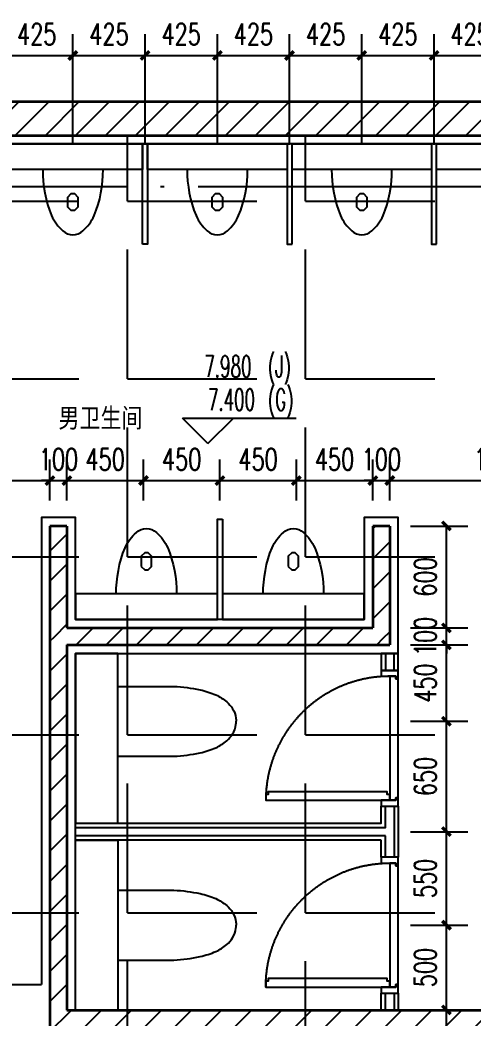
# Model space of a CAD drawing. Header units: millimetres. Extents: x 434053 to 1059003, y -2417481 to 936527.
# Drawn here: x 535707 to 538373, y -2122683 to -2116806 of the extents above; entities that cross this region are included whole.
import ezdxf

# ---------------------------------------------------------------- set-up
doc = ezdxf.new("R2010")
doc.units = ezdxf.units.MM
doc.header["$LTSCALE"] = 1000
doc.header["$MEASUREMENT"] = 0
doc.linetypes.add('DOTE', pattern=[2.42, 2, -0.2, 0.02, -0.2])
doc.linetypes.add('HIDDEN', pattern=[9.525, 6.35, -3.175])
doc.layers.get('Defpoints').update_dxf_attribs({"color": 6})
for name, color, linetype in [('A-ANNO-DIMS', 3, 'Continuous'), ('A-ANNO-ELEV', 3, 'Continuous'), ('A-AXIS', 16, 'DOTE'), ('A-WALL-PATT', 8, 'Continuous'), ('fur2023', 252, 'Continuous'), ('建筑-楼板开洞', 251, 'Continuous')]:
    doc.layers.add(name, color=color, linetype=linetype)
doc.layers.add('A-ANNO-TEXT', color=7, linetype='Continuous', lineweight=25)
doc.layers.add('A-WALL', color=5, linetype='Continuous', lineweight=35)
doc.styles.add('_TCH_DIM', font='SIMPLEX.shx', dxfattribs={"width": 0.8, "height": 3, "bigfont": 'GBCBIG.shx'})
doc.styles.add('_TCH_DIM_T3', font='SIMPLEX', dxfattribs={"width": 0.705882, "bigfont": 'GBCBIG'})
doc.styles.add('TITXV', font='', dxfattribs={"width": 0.8})
doc.styles.get('TITXV').set_extended_font_data('SimSun')
doc.dimstyles.new('_TCH_ARCH&&50', dxfattribs={"dimtxt": 127.5, "dimasz": 50, "dimexe": 125, "dimexo": 150, "dimgap": 61.25, "dimtad": 1, "dimdec": 0, "dimzin": 0, "dimdsep": 46, "dimtxsty": '_TCH_DIM_T3', "dimblk": 'ARCHTICK', "dimcen": 0.09, "dimclrt": 7, "dimazin": 2, "dimtfac": 1, "dimtdec": 0, "dimtix": 1, "dimtmove": 2, "dimatfit": 3, "dimfxl": 1, "dimtolj": 1, "dimtzin": 0, "dimarcsym": 0})
pattern_1 = [(45, (-1713816.56, -1462893.01), (-88.388383, 88.388383), [])]

# ---------------------------------------------------------------- blocks, each defined once
blk = doc.blocks.new('dgsdgadffA$C0C2312E7')
blk.add_lwpolyline([(177.5, 0, 0.098836), (125.5, 272.2, 0.0609), (125.5, 272.2, 0.102065), (59, 362.4, 0.185058), (0, 385, 0.185058), (-59, 362.4, 0.102065), (-125.5, 272.2, 0.0609), (-125.5, 272.2, 0.098836), (-177.5, 0)], format="xyb", close=True)
blk.add_lwpolyline([(30, 162.5), (10, 142.5), (-10, 142.5), (-30, 162.5), (-30, 222.5), (-10, 242.5), (10, 242.5), (30, 222.5)], close=True)
blk = doc.blocks.new('dgsdgadffCES9786-2')
for p, q in [((0, 205.7), (0, -205.7)), ((0, 205.7), (328.7, 205.7)), ((0, -205.7), (328.7, -205.7))]:
    blk.add_line(p, q)
for points in [[(328.7, 205.7, -0.036975), (483.7, 185.8, -0.031573), (576.5, 155.9, -0.063048), (640.8, 114.5, -0.079558), (674.9, 74.1, -0.085202), (694.7, 19, -0.029079), (695, 0, -0.420896)], [(328.7, -205.7, 0.036975), (483.7, -185.8, 0.031573), (576.5, -155.9, 0.063048), (640.8, -114.5, 0.079558), (674.9, -74.1, 0.085202), (694.7, -19, 0.029079), (695, 0, 0.420896)]]:
    blk.add_lwpolyline(points, format="xyb")
blk = doc.blocks.new('*U310')
for points in [[(35, 50), (70, 50), (70, 65), (85, 65), (85, 765), (70, 765), (70, 780), (35, 780)], [(0, 0), (50, 0), (50, 15), (35, 15), (35, 50), (35, 50), (35, 100), (0, 100)], [(750, 0), (800, 0), (800, 100), (790, 100), (765, 100), (765, 50), (765, 50), (765, 15), (750, 15)]]:
    blk.add_lwpolyline(points, close=True)
at = {"linetype": 'HIDDEN'}
blk.add_lwpolyline([(35, 50), (35, 15), (50, 15), (50, 0), (750, 0), (750, 15), (765, 15), (765, 50)], close=True, dxfattribs=at)
blk.add_arc((35, 50), 730, 0, 90, dxfattribs=at)
blk = doc.blocks.new('*U311')
for points in [[(-35, 50), (-70, 50), (-70, 65), (-85, 65), (-85, 765), (-70, 765), (-70, 780), (-35, 780)], [(-750, 0), (-800, 0), (-800, 100), (-790, 100), (-765, 100), (-765, 50), (-765, 50), (-765, 15), (-750, 15)], [(0, 0), (-50, 0), (-50, 15), (-35, 15), (-35, 50), (-35, 50), (-35, 100), (0, 100)]]:
    blk.add_lwpolyline(points, close=True)
at = {"linetype": 'HIDDEN'}
blk.add_lwpolyline([(-35, 50), (-35, 15), (-50, 15), (-50, 0), (-750, 0), (-750, 15), (-765, 15), (-765, 50)], close=True, dxfattribs=at)
blk.add_arc((-35, 50), 730, 90, 180, dxfattribs=at)
blk = doc.blocks.new('adfadfd')
at = {"layer": 'fur2023'}
blk.add_line((-4625.1, 19770), (-3425.1, 19770), dxfattribs=at)
for points in [[(-265.1, 24720), (-5615.1, 24720), (-5615.1, 23420), (-4625.1, 23420), (-4625.1, 23120), (-5615.1, 23120), (-5615.1, 20020), (-4625.1, 20020), (-4625.1, 19770)], [(-265.1, 24720), (-265.1, 23920), (1684.9, 23920), (1684.9, 21920), (74.9, 21920), (74.9, 22520), (-125.1, 22520), (-125.1, 21720), (1684.9, 21720), (1684.9, 19620), (-3225.1, 19620), (-3225.1, 21720), (-1325.1, 21720), (-1325.1, 22520), (-1525.1, 22520), (-1525.1, 21920), (-3225.1, 21920), (-3225.1, 22520), (-3425.1, 22520), (-3425.1, 19770)]]:
    blk.add_lwpolyline(points, dxfattribs=at)
for points in [[(-3650.1, 24720), (-2830.1, 24720), (-2830.1, 24570), (-3650.1, 24570)], [(-2830.1, 24130), (-2830.1, 24720), (-2800.1, 24720), (-2800.1, 24130)], [(-2800.1, 24720), (-1980.1, 24720), (-1980.1, 24570), (-2800.1, 24570)], [(-1950.1, 24130), (-1950.1, 24720), (-1980.1, 24720), (-1980.1, 24130)], [(-1950.1, 24720), (-1130.1, 24720), (-1130.1, 24570), (-1950.1, 24570)], [(-1100.1, 24130), (-1100.1, 24720), (-1130.1, 24720), (-1130.1, 24130)], [(-1100.1, 24720), (-265.1, 24720), (-265.1, 24570), (-1100.1, 24570)], [(-2360.1, 22510), (-2360.1, 21920), (-2390.1, 21920), (-2390.1, 22510)], [(-3225.1, 21920), (-2390.1, 21920), (-2390.1, 22070), (-3225.1, 22070)], [(-2360.1, 21920), (-1525.1, 21920), (-1525.1, 22070), (-2360.1, 22070)], [(-3225.1, 20720), (-2975.1, 20720), (-2975.1, 21720), (-3225.1, 21720)], [(-1325.1, 21720), (-1425.1, 21720), (-1425.1, 21620), (-1325.1, 21620)], [(-1350.1, 21720), (-1400.1, 21720), (-1400.1, 21620), (-1350.1, 21620)], [(-1400.1, 20645), (-3225.1, 20645), (-3225.1, 20695), (-1400.1, 20695), (-1400.1, 20820), (-1350.1, 20820), (-1350.1, 20520), (-1400.1, 20520)], [(-1425.1, 20620), (-3225.1, 20620), (-3225.1, 20720), (-1425.1, 20720), (-1425.1, 20820), (-1325.1, 20820), (-1325.1, 20520), (-1425.1, 20520)], [(-3225.1, 20620), (-2975.1, 20620), (-2975.1, 19620), (-3225.1, 19620)], [(-1325.1, 19620), (-1425.1, 19620), (-1425.1, 19720), (-1325.1, 19720)], [(-1350.1, 19620), (-1400.1, 19620), (-1400.1, 19720), (-1350.1, 19720)]]:
    blk.add_lwpolyline(points, close=True, dxfattribs=at)
for name, p, rotation in [('dgsdgadffA$C0C2312E7', (-3240.1, 24570), 180), ('dgsdgadffA$C0C2312E7', (-2390.1, 24570), 180), ('dgsdgadffA$C0C2312E7', (-1540.1, 24570), 180), ('*U310', (-1325.1, 20820), 90)]:
    blk.add_blockref(name, p, dxfattribs=dict(at, rotation=rotation))
at = {"layer": 'fur2023', "xscale": -1}
for p in [(-2807.6, 22070), (-1942.6, 22070)]:
    blk.add_blockref('dgsdgadffA$C0C2312E7', p, dxfattribs=at)
for name, p, rotation in [('dgsdgadffCES9786-2', (-2975.1, 21320), 180), ('*U311', (-1325.1, 19720), 90)]:
    blk.add_blockref(name, p, dxfattribs=dict(at, rotation=rotation))
at = {"layer": 'fur2023'}
blk.add_blockref('dgsdgadffCES9786-2', (-2975.1, 20120), dxfattribs=at)
blk = doc.blocks.new('adadgsfgh')
at = {"layer": 'A-AXIS'}
blk.add_line((-10429.1, 14856.3), (626, 14856.3), dxfattribs=at)
blk = doc.blocks.new('_ArchTick')
at = {"color": 0, "linetype": 'ByBlock', "const_width": 0.4}
blk.add_lwpolyline([(-0.5, -0.5), (0.5, 0.5)], dxfattribs=at)
blk = doc.blocks.new('*D731')
at = {"layer": 'A-ANNO-DIMS', "color": 0, "lineweight": -2, "transparency": 16777216}
for p, q in [((538005.5, -2119786.2), (538341.1, -2119786.2)), ((538216.1, -2120386.2), (538216.1, -2119786.2)), ((538005.5, -2120386.2), (538341.1, -2120386.2))]:
    blk.add_line(p, q, dxfattribs=at)
at = {"layer": 'Defpoints', "color": 0, "transparency": 16777216}
for p in [(537855.5, -2119786.2), (538216.1, -2119786.2), (537855.5, -2120386.2)]:
    blk.add_point(p, dxfattribs=at)
at = {"layer": 'A-ANNO-DIMS', "color": 0, "lineweight": -2, "transparency": 16777216, "xscale": 50, "yscale": 50, "zscale": 50}
for p, rotation in [((538216.1, -2119786.2), 90), ((538216.1, -2120386.2), 270)]:
    blk.add_blockref('_ArchTick', p, dxfattribs=dict(at, rotation=rotation))
at = {"layer": 'A-ANNO-DIMS', "color": 7, "transparency": 16777216, "insert": (538091.1, -2120086.2), "char_height": 127.5, "attachment_point": 5, "rotation": 90, "style": '_TCH_DIM_T3'}
blk.add_mtext('\\A1;600', dxfattribs=at)
blk = doc.blocks.new('*D732')
at = {"layer": 'A-ANNO-DIMS', "color": 0, "lineweight": -2, "transparency": 16777216}
for p, q in [((538216.1, -2120386.2), (538216.1, -2120336.2)), ((538005.5, -2120386.2), (538341.1, -2120386.2)), ((538216.1, -2120486.2), (538216.1, -2120386.2)), ((538005.5, -2120486.2), (538341.1, -2120486.2)), ((538216.1, -2120486.2), (538216.1, -2120536.2))]:
    blk.add_line(p, q, dxfattribs=at)
at = {"layer": 'Defpoints', "color": 0, "transparency": 16777216}
for p in [(537855.5, -2120386.2), (538216.1, -2120386.2), (537855.5, -2120486.2)]:
    blk.add_point(p, dxfattribs=at)
at = {"layer": 'A-ANNO-DIMS', "color": 0, "lineweight": -2, "transparency": 16777216, "xscale": 50, "yscale": 50, "zscale": 50}
for p, rotation in [((538216.1, -2120386.2), 270), ((538216.1, -2120486.2), 90)]:
    blk.add_blockref('_ArchTick', p, dxfattribs=dict(at, rotation=rotation))
at = {"layer": 'A-ANNO-DIMS', "color": 7, "transparency": 16777216, "insert": (538091.1, -2120436.2), "char_height": 127.5, "attachment_point": 5, "rotation": 90, "style": '_TCH_DIM_T3'}
blk.add_mtext('\\A1;100', dxfattribs=at)
blk = doc.blocks.new('*D733')
at = {"layer": 'A-ANNO-DIMS', "color": 0, "lineweight": -2, "transparency": 16777216}
for p, q in [((538005.5, -2120486.2), (538341.1, -2120486.2)), ((538216.1, -2120936.2), (538216.1, -2120486.2)), ((538005.5, -2120936.2), (538341.1, -2120936.2))]:
    blk.add_line(p, q, dxfattribs=at)
at = {"layer": 'Defpoints', "color": 0, "transparency": 16777216}
for p in [(537855.5, -2120486.2), (538216.1, -2120486.2), (537855.5, -2120936.2)]:
    blk.add_point(p, dxfattribs=at)
at = {"layer": 'A-ANNO-DIMS', "color": 0, "lineweight": -2, "transparency": 16777216, "xscale": 50, "yscale": 50, "zscale": 50}
for p, rotation in [((538216.1, -2120486.2), 90), ((538216.1, -2120936.2), 270)]:
    blk.add_blockref('_ArchTick', p, dxfattribs=dict(at, rotation=rotation))
at = {"layer": 'A-ANNO-DIMS', "color": 7, "transparency": 16777216, "insert": (538091.1, -2120711.2), "char_height": 127.5, "attachment_point": 5, "rotation": 90, "style": '_TCH_DIM_T3'}
blk.add_mtext('\\A1;450', dxfattribs=at)
blk = doc.blocks.new('*D734')
at = {"layer": 'A-ANNO-DIMS', "color": 0, "lineweight": -2, "transparency": 16777216}
for p, q in [((538005.5, -2120936.2), (538341.1, -2120936.2)), ((538216.1, -2121586.2), (538216.1, -2120936.2)), ((538005.5, -2121586.2), (538341.1, -2121586.2))]:
    blk.add_line(p, q, dxfattribs=at)
at = {"layer": 'Defpoints', "color": 0, "transparency": 16777216}
for p in [(537855.5, -2120936.2), (538216.1, -2120936.2), (537855.5, -2121586.2)]:
    blk.add_point(p, dxfattribs=at)
at = {"layer": 'A-ANNO-DIMS', "color": 0, "lineweight": -2, "transparency": 16777216, "xscale": 50, "yscale": 50, "zscale": 50}
for p, rotation in [((538216.1, -2120936.2), 90), ((538216.1, -2121586.2), 270)]:
    blk.add_blockref('_ArchTick', p, dxfattribs=dict(at, rotation=rotation))
at = {"layer": 'A-ANNO-DIMS', "color": 7, "transparency": 16777216, "insert": (538091.1, -2121261.2), "char_height": 127.5, "attachment_point": 5, "rotation": 90, "style": '_TCH_DIM_T3'}
blk.add_mtext('\\A1;650', dxfattribs=at)
blk = doc.blocks.new('*D735')
at = {"layer": 'A-ANNO-DIMS', "color": 0, "lineweight": -2, "transparency": 16777216}
for p, q in [((538005.5, -2121586.2), (538341.1, -2121586.2)), ((538216.1, -2122136.2), (538216.1, -2121586.2)), ((538005.5, -2122136.2), (538341.1, -2122136.2))]:
    blk.add_line(p, q, dxfattribs=at)
at = {"layer": 'Defpoints', "color": 0, "transparency": 16777216}
for p in [(537855.5, -2121586.2), (538216.1, -2121586.2), (537855.5, -2122136.2)]:
    blk.add_point(p, dxfattribs=at)
at = {"layer": 'A-ANNO-DIMS', "color": 0, "lineweight": -2, "transparency": 16777216, "xscale": 50, "yscale": 50, "zscale": 50}
for p, rotation in [((538216.1, -2121586.2), 90), ((538216.1, -2122136.2), 270)]:
    blk.add_blockref('_ArchTick', p, dxfattribs=dict(at, rotation=rotation))
at = {"layer": 'A-ANNO-DIMS', "color": 7, "transparency": 16777216, "insert": (538091.1, -2121861.2), "char_height": 127.5, "attachment_point": 5, "rotation": 90, "style": '_TCH_DIM_T3'}
blk.add_mtext('\\A1;550', dxfattribs=at)
blk = doc.blocks.new('*D736')
at = {"layer": 'A-ANNO-DIMS', "color": 0, "lineweight": -2, "transparency": 16777216}
for p, q in [((538005.5, -2122136.2), (538341.1, -2122136.2)), ((538216.1, -2122636.2), (538216.1, -2122136.2)), ((538005.5, -2122636.2), (538341.1, -2122636.2))]:
    blk.add_line(p, q, dxfattribs=at)
at = {"layer": 'Defpoints', "color": 0, "transparency": 16777216}
for p in [(537855.5, -2122136.2), (538216.1, -2122136.2), (537855.5, -2122636.2)]:
    blk.add_point(p, dxfattribs=at)
at = {"layer": 'A-ANNO-DIMS', "color": 0, "lineweight": -2, "transparency": 16777216, "xscale": 50, "yscale": 50, "zscale": 50}
for p, rotation in [((538216.1, -2122136.2), 90), ((538216.1, -2122636.2), 270)]:
    blk.add_blockref('_ArchTick', p, dxfattribs=dict(at, rotation=rotation))
at = {"layer": 'A-ANNO-DIMS', "color": 7, "transparency": 16777216, "insert": (538091.1, -2122386.2), "char_height": 127.5, "attachment_point": 5, "rotation": 90, "style": '_TCH_DIM_T3'}
blk.add_mtext('\\A1;500', dxfattribs=at)
blk = doc.blocks.new('*D737')
at = {"layer": 'A-ANNO-DIMS', "color": 0, "lineweight": -2, "transparency": 16777216}
for p, q in [((538005.5, -2122636.2), (538341.1, -2122636.2)), ((538216.1, -2123736.2), (538216.1, -2122636.2)), ((538005.5, -2123736.2), (538341.1, -2123736.2))]:
    blk.add_line(p, q, dxfattribs=at)
at = {"layer": 'Defpoints', "color": 0, "transparency": 16777216}
for p in [(537855.5, -2122636.2), (538216.1, -2122636.2), (537855.5, -2123736.2)]:
    blk.add_point(p, dxfattribs=at)
at = {"layer": 'A-ANNO-DIMS', "color": 0, "lineweight": -2, "transparency": 16777216, "xscale": 50, "yscale": 50, "zscale": 50}
for p, rotation in [((538216.1, -2122636.2), 90), ((538216.1, -2123736.2), 270)]:
    blk.add_blockref('_ArchTick', p, dxfattribs=dict(at, rotation=rotation))
at = {"layer": 'A-ANNO-DIMS', "color": 7, "transparency": 16777216, "insert": (538091.1, -2123186.2), "char_height": 127.5, "attachment_point": 5, "rotation": 90, "style": '_TCH_DIM_T3'}
blk.add_mtext('\\A1;1100', dxfattribs=at)
blk = doc.blocks.new('*D769')
at = {"layer": 'A-ANNO-DIMS', "color": 0, "lineweight": -2, "transparency": 16777216}
for p, q in [((534582.9, -2119636.2), (534582.9, -2119393.5)), ((535882.9, -2119636.2), (535882.9, -2119393.5)), ((534582.9, -2119518.5), (535882.9, -2119518.5))]:
    blk.add_line(p, q, dxfattribs=at)
at = {"layer": 'Defpoints', "color": 0, "transparency": 16777216}
for p in [(535882.9, -2119518.5), (534582.9, -2119786.2), (535882.9, -2119786.2)]:
    blk.add_point(p, dxfattribs=at)
at = {"layer": 'A-ANNO-DIMS', "color": 0, "lineweight": -2, "transparency": 16777216, "xscale": 50, "yscale": 50, "zscale": 50, "rotation": 180}
blk.add_blockref('_ArchTick', (534582.9, -2119518.5), dxfattribs=at)
at = {"layer": 'A-ANNO-DIMS', "color": 0, "lineweight": -2, "transparency": 16777216, "xscale": 50, "yscale": 50, "zscale": 50}
blk.add_blockref('_ArchTick', (535882.9, -2119518.5), dxfattribs=at)
at = {"layer": 'A-ANNO-DIMS', "color": 7, "transparency": 16777216, "insert": (535232.9, -2119393.5), "char_height": 127.5, "attachment_point": 5, "style": '_TCH_DIM_T3'}
blk.add_mtext('\\A1;1300', dxfattribs=at)
blk = doc.blocks.new('*D770')
at = {"layer": 'A-ANNO-DIMS', "color": 0, "lineweight": -2, "transparency": 16777216}
for p, q in [((535882.9, -2119636.2), (535882.9, -2119393.5)), ((535982.9, -2119636.2), (535982.9, -2119393.5)), ((535882.9, -2119518.5), (535832.9, -2119518.5)), ((535882.9, -2119518.5), (535982.9, -2119518.5)), ((535982.9, -2119518.5), (536032.9, -2119518.5))]:
    blk.add_line(p, q, dxfattribs=at)
at = {"layer": 'Defpoints', "color": 0, "transparency": 16777216}
for p in [(535982.9, -2119518.5), (535882.9, -2119786.2), (535982.9, -2119786.2)]:
    blk.add_point(p, dxfattribs=at)
at = {"layer": 'A-ANNO-DIMS', "color": 0, "lineweight": -2, "transparency": 16777216, "xscale": 50, "yscale": 50, "zscale": 50}
blk.add_blockref('_ArchTick', (535882.9, -2119518.5), dxfattribs=at)
at = {"layer": 'A-ANNO-DIMS', "color": 0, "lineweight": -2, "transparency": 16777216, "xscale": 50, "yscale": 50, "zscale": 50, "rotation": 180}
blk.add_blockref('_ArchTick', (535982.9, -2119518.5), dxfattribs=at)
at = {"layer": 'A-ANNO-DIMS', "color": 7, "transparency": 16777216, "insert": (535932.9, -2119393.5), "char_height": 127.5, "attachment_point": 5, "style": '_TCH_DIM_T3'}
blk.add_mtext('\\A1;100', dxfattribs=at)
blk = doc.blocks.new('*D771')
at = {"layer": 'A-ANNO-DIMS', "color": 0, "lineweight": -2, "transparency": 16777216}
for p, q in [((535982.9, -2119636.2), (535982.9, -2119393.5)), ((536432.9, -2119636.2), (536432.9, -2119393.5)), ((535982.9, -2119518.5), (536432.9, -2119518.5))]:
    blk.add_line(p, q, dxfattribs=at)
at = {"layer": 'Defpoints', "color": 0, "transparency": 16777216}
for p in [(536432.9, -2119518.5), (535982.9, -2119786.2), (536432.9, -2119786.2)]:
    blk.add_point(p, dxfattribs=at)
at = {"layer": 'A-ANNO-DIMS', "color": 0, "lineweight": -2, "transparency": 16777216, "xscale": 50, "yscale": 50, "zscale": 50, "rotation": 180}
blk.add_blockref('_ArchTick', (535982.9, -2119518.5), dxfattribs=at)
at = {"layer": 'A-ANNO-DIMS', "color": 0, "lineweight": -2, "transparency": 16777216, "xscale": 50, "yscale": 50, "zscale": 50}
blk.add_blockref('_ArchTick', (536432.9, -2119518.5), dxfattribs=at)
at = {"layer": 'A-ANNO-DIMS', "color": 7, "transparency": 16777216, "insert": (536207.9, -2119393.5), "char_height": 127.5, "attachment_point": 5, "style": '_TCH_DIM_T3'}
blk.add_mtext('\\A1;450', dxfattribs=at)
blk = doc.blocks.new('*D772')
at = {"layer": 'A-ANNO-DIMS', "color": 0, "lineweight": -2, "transparency": 16777216}
for p, q in [((536432.9, -2119636.2), (536432.9, -2119393.5)), ((536882.9, -2119636.2), (536882.9, -2119393.5)), ((536432.9, -2119518.5), (536882.9, -2119518.5))]:
    blk.add_line(p, q, dxfattribs=at)
at = {"layer": 'Defpoints', "color": 0, "transparency": 16777216}
for p in [(536882.9, -2119518.5), (536432.9, -2119786.2), (536882.9, -2119786.2)]:
    blk.add_point(p, dxfattribs=at)
at = {"layer": 'A-ANNO-DIMS', "color": 0, "lineweight": -2, "transparency": 16777216, "xscale": 50, "yscale": 50, "zscale": 50, "rotation": 180}
blk.add_blockref('_ArchTick', (536432.9, -2119518.5), dxfattribs=at)
at = {"layer": 'A-ANNO-DIMS', "color": 0, "lineweight": -2, "transparency": 16777216, "xscale": 50, "yscale": 50, "zscale": 50}
blk.add_blockref('_ArchTick', (536882.9, -2119518.5), dxfattribs=at)
at = {"layer": 'A-ANNO-DIMS', "color": 7, "transparency": 16777216, "insert": (536657.9, -2119393.5), "char_height": 127.5, "attachment_point": 5, "style": '_TCH_DIM_T3'}
blk.add_mtext('\\A1;450', dxfattribs=at)
blk = doc.blocks.new('*D773')
at = {"layer": 'A-ANNO-DIMS', "color": 0, "lineweight": -2, "transparency": 16777216}
for p, q in [((536882.9, -2119636.2), (536882.9, -2119393.5)), ((537332.9, -2119636.2), (537332.9, -2119393.5)), ((536882.9, -2119518.5), (537332.9, -2119518.5))]:
    blk.add_line(p, q, dxfattribs=at)
at = {"layer": 'Defpoints', "color": 0, "transparency": 16777216}
for p in [(537332.9, -2119518.5), (536882.9, -2119786.2), (537332.9, -2119786.2)]:
    blk.add_point(p, dxfattribs=at)
at = {"layer": 'A-ANNO-DIMS', "color": 0, "lineweight": -2, "transparency": 16777216, "xscale": 50, "yscale": 50, "zscale": 50, "rotation": 180}
blk.add_blockref('_ArchTick', (536882.9, -2119518.5), dxfattribs=at)
at = {"layer": 'A-ANNO-DIMS', "color": 0, "lineweight": -2, "transparency": 16777216, "xscale": 50, "yscale": 50, "zscale": 50}
blk.add_blockref('_ArchTick', (537332.9, -2119518.5), dxfattribs=at)
at = {"layer": 'A-ANNO-DIMS', "color": 7, "transparency": 16777216, "insert": (537107.9, -2119393.5), "char_height": 127.5, "attachment_point": 5, "style": '_TCH_DIM_T3'}
blk.add_mtext('\\A1;450', dxfattribs=at)
blk = doc.blocks.new('*D774')
at = {"layer": 'A-ANNO-DIMS', "color": 0, "lineweight": -2, "transparency": 16777216}
for p, q in [((537332.9, -2119636.2), (537332.9, -2119393.5)), ((537782.9, -2119636.2), (537782.9, -2119393.5)), ((537332.9, -2119518.5), (537782.9, -2119518.5))]:
    blk.add_line(p, q, dxfattribs=at)
at = {"layer": 'Defpoints', "color": 0, "transparency": 16777216}
for p in [(537782.9, -2119518.5), (537332.9, -2119786.2), (537782.9, -2119786.2)]:
    blk.add_point(p, dxfattribs=at)
at = {"layer": 'A-ANNO-DIMS', "color": 0, "lineweight": -2, "transparency": 16777216, "xscale": 50, "yscale": 50, "zscale": 50, "rotation": 180}
blk.add_blockref('_ArchTick', (537332.9, -2119518.5), dxfattribs=at)
at = {"layer": 'A-ANNO-DIMS', "color": 0, "lineweight": -2, "transparency": 16777216, "xscale": 50, "yscale": 50, "zscale": 50}
blk.add_blockref('_ArchTick', (537782.9, -2119518.5), dxfattribs=at)
at = {"layer": 'A-ANNO-DIMS', "color": 7, "transparency": 16777216, "insert": (537557.9, -2119393.5), "char_height": 127.5, "attachment_point": 5, "style": '_TCH_DIM_T3'}
blk.add_mtext('\\A1;450', dxfattribs=at)
blk = doc.blocks.new('*D775')
at = {"layer": 'A-ANNO-DIMS', "color": 0, "lineweight": -2, "transparency": 16777216}
for p, q in [((537782.9, -2119636.2), (537782.9, -2119393.5)), ((537882.9, -2119636.2), (537882.9, -2119393.5)), ((537782.9, -2119518.5), (537732.9, -2119518.5)), ((537782.9, -2119518.5), (537882.9, -2119518.5)), ((537882.9, -2119518.5), (537932.9, -2119518.5))]:
    blk.add_line(p, q, dxfattribs=at)
at = {"layer": 'Defpoints', "color": 0, "transparency": 16777216}
for p in [(537882.9, -2119518.5), (537782.9, -2119786.2), (537882.9, -2119786.2)]:
    blk.add_point(p, dxfattribs=at)
at = {"layer": 'A-ANNO-DIMS', "color": 0, "lineweight": -2, "transparency": 16777216, "xscale": 50, "yscale": 50, "zscale": 50}
blk.add_blockref('_ArchTick', (537782.9, -2119518.5), dxfattribs=at)
at = {"layer": 'A-ANNO-DIMS', "color": 0, "lineweight": -2, "transparency": 16777216, "xscale": 50, "yscale": 50, "zscale": 50, "rotation": 180}
blk.add_blockref('_ArchTick', (537882.9, -2119518.5), dxfattribs=at)
at = {"layer": 'A-ANNO-DIMS', "color": 7, "transparency": 16777216, "insert": (537832.9, -2119393.5), "char_height": 127.5, "attachment_point": 5, "style": '_TCH_DIM_T3'}
blk.add_mtext('\\A1;100', dxfattribs=at)
blk = doc.blocks.new('*D776')
at = {"layer": 'A-ANNO-DIMS', "color": 0, "lineweight": -2, "transparency": 16777216}
for p, q in [((537882.9, -2119636.2), (537882.9, -2119393.5)), ((539182.9, -2119636.2), (539182.9, -2119393.5)), ((537882.9, -2119518.5), (539182.9, -2119518.5))]:
    blk.add_line(p, q, dxfattribs=at)
at = {"layer": 'Defpoints', "color": 0, "transparency": 16777216}
for p in [(539182.9, -2119518.5), (537882.9, -2119786.2), (539182.9, -2119786.2)]:
    blk.add_point(p, dxfattribs=at)
at = {"layer": 'A-ANNO-DIMS', "color": 0, "lineweight": -2, "transparency": 16777216, "xscale": 50, "yscale": 50, "zscale": 50, "rotation": 180}
blk.add_blockref('_ArchTick', (537882.9, -2119518.5), dxfattribs=at)
at = {"layer": 'A-ANNO-DIMS', "color": 0, "lineweight": -2, "transparency": 16777216, "xscale": 50, "yscale": 50, "zscale": 50}
blk.add_blockref('_ArchTick', (539182.9, -2119518.5), dxfattribs=at)
at = {"layer": 'A-ANNO-DIMS', "color": 7, "transparency": 16777216, "insert": (538532.9, -2119393.5), "char_height": 127.5, "attachment_point": 5, "style": '_TCH_DIM_T3'}
blk.add_mtext('\\A1;1300', dxfattribs=at)
blk = doc.blocks.new('*D805')
at = {"layer": 'A-ANNO-DIMS', "color": 0, "lineweight": -2, "transparency": 16777216}
for p, q in [((538142.9, -2117540.7), (538142.9, -2116889.8)), ((538567.9, -2117540.7), (538567.9, -2116889.8)), ((538142.9, -2117014.8), (538567.9, -2117014.8))]:
    blk.add_line(p, q, dxfattribs=at)
at = {"layer": 'Defpoints', "color": 0, "transparency": 16777216}
for p in [(538567.9, -2117014.8), (538142.9, -2117690.7), (538567.9, -2117690.7)]:
    blk.add_point(p, dxfattribs=at)
at = {"layer": 'A-ANNO-DIMS', "color": 0, "lineweight": -2, "transparency": 16777216, "xscale": 50, "yscale": 50, "zscale": 50, "rotation": 180}
blk.add_blockref('_ArchTick', (538142.9, -2117014.8), dxfattribs=at)
at = {"layer": 'A-ANNO-DIMS', "color": 0, "lineweight": -2, "transparency": 16777216, "xscale": 50, "yscale": 50, "zscale": 50}
blk.add_blockref('_ArchTick', (538567.9, -2117014.8), dxfattribs=at)
at = {"layer": 'A-ANNO-DIMS', "color": 7, "transparency": 16777216, "insert": (538355.4, -2116889.8), "char_height": 127.5, "attachment_point": 5, "style": '_TCH_DIM_T3'}
blk.add_mtext('\\A1;425', dxfattribs=at)
blk = doc.blocks.new('*D806')
at = {"layer": 'A-ANNO-DIMS', "color": 0, "lineweight": -2, "transparency": 16777216}
for p, q in [((537717.9, -2117540.7), (537717.9, -2116889.8)), ((538142.9, -2117540.7), (538142.9, -2116889.8)), ((537717.9, -2117014.8), (538142.9, -2117014.8))]:
    blk.add_line(p, q, dxfattribs=at)
at = {"layer": 'Defpoints', "color": 0, "transparency": 16777216}
for p in [(538142.9, -2117014.8), (537717.9, -2117690.7), (538142.9, -2117690.7)]:
    blk.add_point(p, dxfattribs=at)
at = {"layer": 'A-ANNO-DIMS', "color": 0, "lineweight": -2, "transparency": 16777216, "xscale": 50, "yscale": 50, "zscale": 50, "rotation": 180}
blk.add_blockref('_ArchTick', (537717.9, -2117014.8), dxfattribs=at)
at = {"layer": 'A-ANNO-DIMS', "color": 0, "lineweight": -2, "transparency": 16777216, "xscale": 50, "yscale": 50, "zscale": 50}
blk.add_blockref('_ArchTick', (538142.9, -2117014.8), dxfattribs=at)
at = {"layer": 'A-ANNO-DIMS', "color": 7, "transparency": 16777216, "insert": (537930.4, -2116889.8), "char_height": 127.5, "attachment_point": 5, "style": '_TCH_DIM_T3'}
blk.add_mtext('\\A1;425', dxfattribs=at)
blk = doc.blocks.new('*D807')
at = {"layer": 'A-ANNO-DIMS', "color": 0, "lineweight": -2, "transparency": 16777216}
for p, q in [((537292.9, -2117540.7), (537292.9, -2116889.8)), ((537717.9, -2117540.7), (537717.9, -2116889.8)), ((537292.9, -2117014.8), (537717.9, -2117014.8))]:
    blk.add_line(p, q, dxfattribs=at)
at = {"layer": 'Defpoints', "color": 0, "transparency": 16777216}
for p in [(537717.9, -2117014.8), (537292.9, -2117690.7), (537717.9, -2117690.7)]:
    blk.add_point(p, dxfattribs=at)
at = {"layer": 'A-ANNO-DIMS', "color": 0, "lineweight": -2, "transparency": 16777216, "xscale": 50, "yscale": 50, "zscale": 50, "rotation": 180}
blk.add_blockref('_ArchTick', (537292.9, -2117014.8), dxfattribs=at)
at = {"layer": 'A-ANNO-DIMS', "color": 0, "lineweight": -2, "transparency": 16777216, "xscale": 50, "yscale": 50, "zscale": 50}
blk.add_blockref('_ArchTick', (537717.9, -2117014.8), dxfattribs=at)
at = {"layer": 'A-ANNO-DIMS', "color": 7, "transparency": 16777216, "insert": (537505.4, -2116889.8), "char_height": 127.5, "attachment_point": 5, "style": '_TCH_DIM_T3'}
blk.add_mtext('\\A1;425', dxfattribs=at)
blk = doc.blocks.new('*D808')
at = {"layer": 'A-ANNO-DIMS', "color": 0, "lineweight": -2, "transparency": 16777216}
for p, q in [((536867.9, -2117540.7), (536867.9, -2116889.8)), ((537292.9, -2117540.7), (537292.9, -2116889.8)), ((536867.9, -2117014.8), (537292.9, -2117014.8))]:
    blk.add_line(p, q, dxfattribs=at)
at = {"layer": 'Defpoints', "color": 0, "transparency": 16777216}
for p in [(537292.9, -2117014.8), (536867.9, -2117690.7), (537292.9, -2117690.7)]:
    blk.add_point(p, dxfattribs=at)
at = {"layer": 'A-ANNO-DIMS', "color": 0, "lineweight": -2, "transparency": 16777216, "xscale": 50, "yscale": 50, "zscale": 50, "rotation": 180}
blk.add_blockref('_ArchTick', (536867.9, -2117014.8), dxfattribs=at)
at = {"layer": 'A-ANNO-DIMS', "color": 0, "lineweight": -2, "transparency": 16777216, "xscale": 50, "yscale": 50, "zscale": 50}
blk.add_blockref('_ArchTick', (537292.9, -2117014.8), dxfattribs=at)
at = {"layer": 'A-ANNO-DIMS', "color": 7, "transparency": 16777216, "insert": (537080.4, -2116889.8), "char_height": 127.5, "attachment_point": 5, "style": '_TCH_DIM_T3'}
blk.add_mtext('\\A1;425', dxfattribs=at)
blk = doc.blocks.new('*D809')
at = {"layer": 'A-ANNO-DIMS', "color": 0, "lineweight": -2, "transparency": 16777216}
for p, q in [((536442.9, -2117540.7), (536442.9, -2116889.8)), ((536867.9, -2117540.7), (536867.9, -2116889.8)), ((536442.9, -2117014.8), (536867.9, -2117014.8))]:
    blk.add_line(p, q, dxfattribs=at)
at = {"layer": 'Defpoints', "color": 0, "transparency": 16777216}
for p in [(536867.9, -2117014.8), (536442.9, -2117690.7), (536867.9, -2117690.7)]:
    blk.add_point(p, dxfattribs=at)
at = {"layer": 'A-ANNO-DIMS', "color": 0, "lineweight": -2, "transparency": 16777216, "xscale": 50, "yscale": 50, "zscale": 50, "rotation": 180}
blk.add_blockref('_ArchTick', (536442.9, -2117014.8), dxfattribs=at)
at = {"layer": 'A-ANNO-DIMS', "color": 0, "lineweight": -2, "transparency": 16777216, "xscale": 50, "yscale": 50, "zscale": 50}
blk.add_blockref('_ArchTick', (536867.9, -2117014.8), dxfattribs=at)
at = {"layer": 'A-ANNO-DIMS', "color": 7, "transparency": 16777216, "insert": (536655.4, -2116889.8), "char_height": 127.5, "attachment_point": 5, "style": '_TCH_DIM_T3'}
blk.add_mtext('\\A1;425', dxfattribs=at)
blk = doc.blocks.new('*D810')
at = {"layer": 'A-ANNO-DIMS', "color": 0, "lineweight": -2, "transparency": 16777216}
for p, q in [((536017.9, -2117540.7), (536017.9, -2116889.8)), ((536442.9, -2117540.7), (536442.9, -2116889.8)), ((536017.9, -2117014.8), (536442.9, -2117014.8))]:
    blk.add_line(p, q, dxfattribs=at)
at = {"layer": 'Defpoints', "color": 0, "transparency": 16777216}
for p in [(536442.9, -2117014.8), (536017.9, -2117690.7), (536442.9, -2117690.7)]:
    blk.add_point(p, dxfattribs=at)
at = {"layer": 'A-ANNO-DIMS', "color": 0, "lineweight": -2, "transparency": 16777216, "xscale": 50, "yscale": 50, "zscale": 50, "rotation": 180}
blk.add_blockref('_ArchTick', (536017.9, -2117014.8), dxfattribs=at)
at = {"layer": 'A-ANNO-DIMS', "color": 0, "lineweight": -2, "transparency": 16777216, "xscale": 50, "yscale": 50, "zscale": 50}
blk.add_blockref('_ArchTick', (536442.9, -2117014.8), dxfattribs=at)
at = {"layer": 'A-ANNO-DIMS', "color": 7, "transparency": 16777216, "insert": (536230.4, -2116889.8), "char_height": 127.5, "attachment_point": 5, "style": '_TCH_DIM_T3'}
blk.add_mtext('\\A1;425', dxfattribs=at)
blk = doc.blocks.new('*D811')
at = {"layer": 'A-ANNO-DIMS', "color": 0, "lineweight": -2, "transparency": 16777216}
for p, q in [((535592.9, -2117540.7), (535592.9, -2116889.8)), ((536017.9, -2117540.7), (536017.9, -2116889.8)), ((535592.9, -2117014.8), (536017.9, -2117014.8))]:
    blk.add_line(p, q, dxfattribs=at)
at = {"layer": 'Defpoints', "color": 0, "transparency": 16777216}
for p in [(536017.9, -2117014.8), (535592.9, -2117690.7), (536017.9, -2117690.7)]:
    blk.add_point(p, dxfattribs=at)
at = {"layer": 'A-ANNO-DIMS', "color": 0, "lineweight": -2, "transparency": 16777216, "xscale": 50, "yscale": 50, "zscale": 50, "rotation": 180}
blk.add_blockref('_ArchTick', (535592.9, -2117014.8), dxfattribs=at)
at = {"layer": 'A-ANNO-DIMS', "color": 0, "lineweight": -2, "transparency": 16777216, "xscale": 50, "yscale": 50, "zscale": 50}
blk.add_blockref('_ArchTick', (536017.9, -2117014.8), dxfattribs=at)
at = {"layer": 'A-ANNO-DIMS', "color": 7, "transparency": 16777216, "insert": (535805.4, -2116889.8), "char_height": 127.5, "attachment_point": 5, "style": '_TCH_DIM_T3'}
blk.add_mtext('\\A1;425', dxfattribs=at)

msp = doc.modelspace()

# ---------------------------------------------------------------- hatches: boundary and pattern name
at = {"layer": 'A-WALL-PATT'}
h = msp.add_hatch(dxfattribs=at)
h.set_pattern_fill('普通砖', color=256, scale=50, style=0)
h.set_pattern_definition(pattern_1)
h.paths.add_polyline_path([(539292.9, -2117486.2), (539292.9, -2117286.2), (533592.9, -2117286.2), (533526.2, -2117386.2), (533592.9, -2117486.2)])
at = {"layer": '建筑-楼板开洞'}
h = msp.add_hatch(dxfattribs=at)
h.set_pattern_fill('ANGLE', color=256, scale=300)
h.set_pattern_definition([(0, (-12063903.9, -1756399.4), (0, 1047.75), [762, -285.75]), (90, (-12063903.9, -1756399.4), (-1047.75, 6e-14), [762, -285.75])])
h.paths.add_polyline_path([(540892.9, -2117486.2), (533592.9, -2117486.2), (533592.9, -2130686.2), (540892.9, -2130686.2)])

# ---------------------------------------------------------------- linework, layer by layer
at = {"layer": 'A-WALL'}
for p, q in [((533592.9, -2117286.2), (539292.9, -2117286.2)), ((533592.9, -2117486.2), (539292.9, -2117486.2))]:
    msp.add_line(p, q, dxfattribs=at)
at = {"layer": '建筑-楼板开洞'}
msp.add_lwpolyline([(540892.9, -2117486.2), (533592.9, -2117486.2), (533592.9, -2130686.2), (540892.9, -2130686.2)], close=True, dxfattribs=at)

# ---------------------------------------------------------------- next in the draw order: block references
at = {"layer": 'fur2023'}
msp.add_blockref('adfadfd', (539258, -2142256.2), dxfattribs=at)

# ---------------------------------------------------------------- next in the draw order: hatches: boundary and pattern name
at = {"layer": 'A-WALL-PATT'}
h = msp.add_hatch(dxfattribs=at)
h.set_pattern_fill('普通砖', color=256, scale=50, style=0)
h.set_pattern_definition(pattern_1)
h.paths.add_polyline_path([(535882.9, -2119786.2), (535882.9, -2120436.2), (535949.5, -2120436.2), (535982.9, -2120386.2), (535982.9, -2119786.2)])
h = msp.add_hatch(dxfattribs=at)
h.set_pattern_fill('普通砖', color=256, scale=50, style=0)
h.set_pattern_definition(pattern_1)
h.paths.add_polyline_path([(537782.9, -2119786.2), (537782.9, -2120386.2), (537882.9, -2120486.2), (537882.9, -2119786.2)])
h = msp.add_hatch(dxfattribs=at)
h.set_pattern_fill('普通砖', color=256, scale=50, style=0)
h.set_pattern_definition(pattern_1)
h.paths.add_polyline_path([(535949.5, -2120436.2), (535982.9, -2120486.2), (537882.9, -2120486.2), (537782.9, -2120386.2), (535982.9, -2120386.2)])
h = msp.add_hatch(dxfattribs=at)
h.set_pattern_fill('普通砖', color=256, scale=50, style=0)
h.set_pattern_definition(pattern_1)
h.paths.add_polyline_path([(535949.5, -2120436.2), (535882.9, -2120436.2), (535882.9, -2122736.2), (535949.5, -2122736.2), (535982.9, -2122636.2), (535982.9, -2120486.2)])
h = msp.add_hatch(dxfattribs=at)
h.set_pattern_fill('普通砖', color=256, scale=50, style=0)
h.set_pattern_definition(pattern_1)
h.paths.add_polyline_path([(535949.5, -2122736.2), (535982.9, -2122836.2), (537682.9, -2122836.2), (537786.2, -2122769.6), (537792.9, -2122636.2), (535982.9, -2122636.2)])
h = msp.add_hatch(dxfattribs=at)
h.set_pattern_fill('普通砖', color=256, scale=50, style=0)
h.set_pattern_definition(pattern_1)
h.paths.add_polyline_path([(537786.2, -2122769.6), (537882.9, -2122836.2), (541142.9, -2122836.2), (541142.9, -2122636.2), (537792.9, -2122636.2)])

# ---------------------------------------------------------------- next in the draw order: linework, layer by layer
at = {"layer": 'A-ANNO-ELEV'}
for p, q in [((536812.7, -2119300.3), (536662.7, -2119150.3)), ((536662.7, -2119150.3), (537331.2, -2119150.3)), ((536812.7, -2119300.3), (536962.7, -2119150.3))]:
    msp.add_line(p, q, dxfattribs=at)
at = {"layer": 'A-WALL'}
for p, q in [((535882.9, -2119786.2), (535882.9, -2120436.2)), ((535982.9, -2119786.2), (535882.9, -2119786.2)), ((535982.9, -2119786.2), (535982.9, -2120386.2)), ((537782.9, -2119786.2), (537782.9, -2120386.2)), ((537882.9, -2119786.2), (537782.9, -2119786.2)), ((537882.9, -2119786.2), (537882.9, -2120486.2)), ((535982.9, -2120386.2), (537782.9, -2120386.2)), ((535882.9, -2120436.2), (535882.9, -2122736.2)), ((535982.9, -2120486.2), (537882.9, -2120486.2)), ((535982.9, -2120486.2), (535982.9, -2122636.2)), ((535982.9, -2122636.2), (537792.9, -2122636.2)), ((537792.9, -2122636.2), (541142.9, -2122636.2))]:
    msp.add_line(p, q, dxfattribs=at)

# ---------------------------------------------------------------- next in the draw order: block references
msp.add_blockref('adadgsfgh', (542343.5, -2132642.5))

# ---------------------------------------------------------------- next in the draw order: texts
at = {"layer": 'A-ANNO-TEXT'}
for s, height, style, width, p in [('7.980', 127.5, '_TCH_DIM', 0.564706, (536791.5, -2118910.3)), ('(J)', 127.5, '_TCH_DIM', 0.564706, (537165.1, -2118910.3)), ('(G)', 127.5, '_TCH_DIM', 0.564706, (537165.1, -2119105.3)), ('7.400', 127.5, '_TCH_DIM', 0.564706, (536812.1, -2119105.3)), ('男卫生间', 113.29, 'TITXV', 0.8, (535932.9, -2119206.2))]:
    msp.add_text(s, height=height, dxfattribs=dict(at, style=style, width=width)).set_placement(p)

# ---------------------------------------------------------------- next in the draw order: dimensions: what is measured, and where the dimension line sits
at = {"layer": 'A-ANNO-DIMS'}
for p1, p2, distance, picture, middle in [((535592.9, -2117690.7), (536017.9, -2117690.7), 675.9, '*D811', (535805.4, -2116889.8)), ((536017.9, -2117690.7), (536442.9, -2117690.7), 675.9, '*D810', (536230.4, -2116889.8)), ((536442.9, -2117690.7), (536867.9, -2117690.7), 675.9, '*D809', (536655.4, -2116889.8)), ((536867.9, -2117690.7), (537292.9, -2117690.7), 675.9, '*D808', (537080.4, -2116889.8)), ((537292.9, -2117690.7), (537717.9, -2117690.7), 675.9, '*D807', (537505.4, -2116889.8)), ((537717.9, -2117690.7), (538142.9, -2117690.7), 675.9, '*D806', (537930.4, -2116889.8)), ((538142.9, -2117690.7), (538567.9, -2117690.7), 675.9, '*D805', (538355.4, -2116889.8)), ((534582.9, -2119786.2), (535882.9, -2119786.2), 267.7, '*D769', (535232.9, -2119393.5)), ((535882.9, -2119786.2), (535982.9, -2119786.2), 267.7, '*D770', (535932.9, -2119393.5)), ((535982.9, -2119786.2), (536432.9, -2119786.2), 267.7, '*D771', (536207.9, -2119393.5)), ((536432.9, -2119786.2), (536882.9, -2119786.2), 267.7, '*D772', (536657.9, -2119393.5)), ((536882.9, -2119786.2), (537332.9, -2119786.2), 267.7, '*D773', (537107.9, -2119393.5)), ((537332.9, -2119786.2), (537782.9, -2119786.2), 267.7, '*D774', (537557.9, -2119393.5)), ((537782.9, -2119786.2), (537882.9, -2119786.2), 267.7, '*D775', (537832.9, -2119393.5)), ((537882.9, -2119786.2), (539182.9, -2119786.2), 267.7, '*D776', (538532.9, -2119393.5)), ((537855.5, -2120386.2), (537855.5, -2119786.2), -360.7, '*D731', (538091.1, -2120086.2)), ((537855.5, -2120486.2), (537855.5, -2120386.2), -360.7, '*D732', (538091.1, -2120436.2)), ((537855.5, -2120936.2), (537855.5, -2120486.2), -360.7, '*D733', (538091.1, -2120711.2)), ((537855.5, -2121586.2), (537855.5, -2120936.2), -360.7, '*D734', (538091.1, -2121261.2)), ((537855.5, -2122136.2), (537855.5, -2121586.2), -360.7, '*D735', (538091.1, -2121861.2)), ((537855.5, -2122636.2), (537855.5, -2122136.2), -360.7, '*D736', (538091.1, -2122386.2)), ((537855.5, -2123736.2), (537855.5, -2122636.2), -360.7, '*D737', (538091.1, -2123186.2))]:
    dim = msp.add_aligned_dim(p1=p1, p2=p2, distance=distance, dimstyle='_TCH_ARCH&&50', dxfattribs=at)
    dim.commit()
    dim.dimension.update_dxf_attribs({"geometry": picture, "text_midpoint": middle})

doc.saveas('drawing.dxf')
